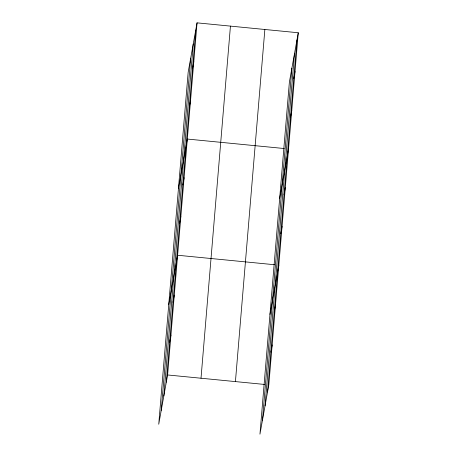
<?xml version="1.0" encoding="UTF-8"?>
<svg xmlns="http://www.w3.org/2000/svg" width="457" height="457" viewBox="0 0 457 457"><rect width="100%" height="100%" fill="white"/><g stroke="black" fill="none" stroke-linecap="round" stroke-linejoin="round"><path stroke-width="0.69" d="M161.241 410.352L190.678 58.245M163.817 396.042L193.254 43.929M166.314 382.149L195.75 30.036M197.047 22.85L188.175 72.132L158.739 424.245L167.61 374.963L197.047 22.85L298.261 32.755L268.825 384.868L259.953 434.15L289.39 82.037L298.261 32.755M201.011 378.23L230.442 26.118M235.424 381.595L264.86 29.488M262.455 420.257L291.892 68.144M265.031 405.942L294.468 53.835M267.528 392.049L296.964 39.942M192.511 68.767L193.808 61.581M189.278 107.498L190.569 100.317M178.464 188.33L187.33 139.048L284.283 148.536M182.8 184.965L184.091 177.779M179.561 223.696L180.852 216.509M168.747 304.528L177.619 255.246L274.566 264.729M172.986 302.334L174.283 295.148M169.65 342.242L170.947 335.055M293.725 78.673L295.022 71.486M290.492 117.403L291.783 110.217M279.678 198.235L288.544 148.953M284.014 194.871L285.305 187.684M280.775 233.601L282.072 226.415M269.961 314.433L278.833 265.146M274.2 312.24L275.497 305.053M270.864 352.147L272.161 344.961M167.61 374.963L264.557 384.446"/></g></svg>
